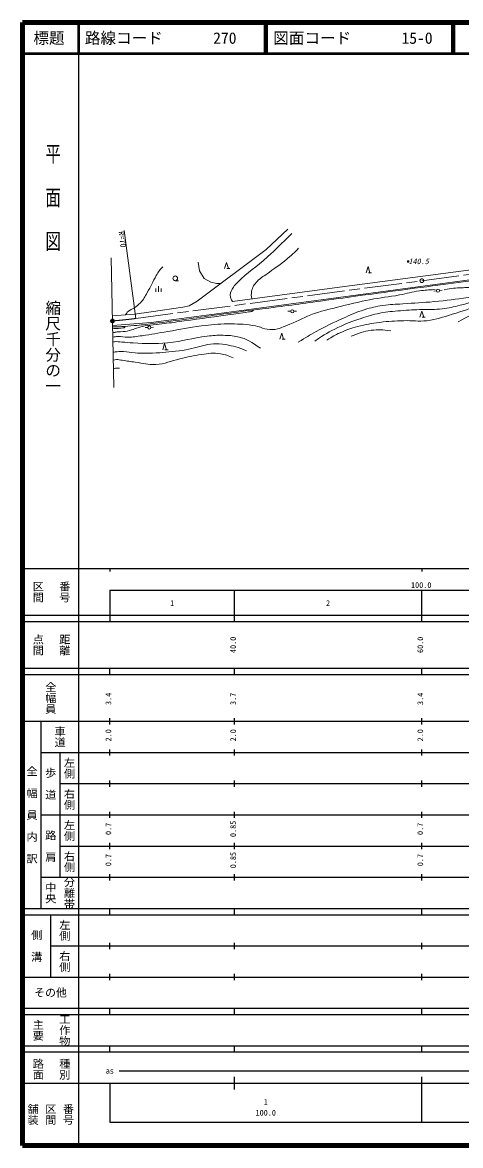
# Model space of a CAD drawing. Units: millimetres, scale not verified. Extents: x 40000 to 680000, y 20000 to 380000.
# Drawn here: x 40000 to 180453, y 20000 to 380000 of the extents above; entities that cross this region are included whole.
import ezdxf
from ezdxf.enums import TextEntityAlignment as Align

# ---------------------------------------------------------------- set-up
doc = ezdxf.new("R2010")
doc.units = ezdxf.units.MM
doc.header["$LTSCALE"] = 1000
doc.header["$PDMODE"] = 32
doc.header["$PDSIZE"] = 500
doc.linetypes.add('CHAIN', pattern=[18.5, 12, -1.5, 3.5, -1.5])
for name, color, linetype, lineweight in [('M-BGD', 7, 'Continuous', 13), ('M-BMK', 2, 'CHAIN', 13), ('M-STR-HTXT', 7, 'Continuous', 13), ('M-TTL', 2, 'Continuous', 140), ('M-TTL-BAND', 7, 'Continuous', 25), ('M-TTL-LINE', 7, 'Continuous', 50)]:
    doc.layers.add(name, color=color, linetype=linetype, lineweight=lineweight)
doc.layers.add('M-OTRS', color=6, linetype='Continuous')
doc.layers.add('M-TTL-TXT', color=7, linetype='Continuous')
doc.styles.add('@ＭＳ ゴシック', font='')
doc.styles.add('ＭＳ ゴシック', font='')
doc.styles.get('@ＭＳ ゴシック').set_extended_font_data('@MS Gothic')
doc.styles.get('ＭＳ ゴシック').set_extended_font_data('MS Gothic')

msp = doc.modelspace()

# ---------------------------------------------------------------- linework, layer by layer
at = {"layer": 'M-BGD'}
for p, q in [((104821, 301094), (105421, 303094)), ((105421, 303094), (106021, 301094)), ((105521, 301094), (106521, 301094)), ((150197, 299789), (150797, 301789)), ((150797, 301789), (151397, 299789)), ((150897, 299789), (151897, 299789)), ((83615, 293677), (83615, 295427)), ((88990, 297232), (89990, 297232)), ((82740, 293677), (82740, 294727)), ((84490, 293677), (84490, 294727)), ((171847, 293875), (172707, 293972)), ((173701, 294084), (174561, 294181)), ((113971, 287665), (114083, 287842)), ((125127, 287433), (125992, 287433)), ((126992, 287433), (127858, 287433)), ((167435, 285487), (168035, 287487)), ((168035, 287487), (168635, 285487)), ((168135, 285487), (169135, 285487)), ((72826, 282350), (72964, 282569)), ((79289, 282199), (80154, 282225)), ((81153, 282254), (82018, 282280)), ((122524, 278452), (123124, 280452)), ((123124, 280452), (123724, 278452)), ((123224, 278452), (124224, 278452)), ((84975, 275098), (85575, 277098)), ((85575, 277098), (86175, 275098)), ((85675, 275098), (86675, 275098))]:
    msp.add_line(p, q, dxfattribs=at)
for points in [[(68822, 285958), (75875, 286511), (81231, 287266), (91430, 288710), (93445, 289180), (96040, 290643), (118147, 307221), (125062, 313743)], [(96312, 303210), (96809, 300376), (98208, 297947), (100435, 296713), (102183, 296309), (103595, 296309)], [(68883, 282906), (81236, 283788), (89407, 284856), (113391, 288100), (134152, 290916), (166784, 295305), (187365, 298038), (195316, 299032), (204012, 299943), (213868, 300440), (222904, 300485), (287796, 299498), (295148, 298794), (302892, 297138), (307778, 295688), (310848, 294632), (364810, 274017)], [(107304, 290543), (140018, 294974), (194308, 302138)]]:
    msp.add_lwpolyline(points, dxfattribs=at)
for centre, radius in [((163656, 303367), 150), ((163656, 303367), 120), ((163656, 303367), 90), ((163656, 303367), 60), ((163656, 303367), 30), ((163656, 303367), 20), ((88990, 297982), 750), ((173204, 294028), 500), ((126492, 287433), 500), ((80654, 282239), 500)]:
    msp.add_circle(centre, radius, dxfattribs=at)
for points, knots in [([(107304, 290543), (106858, 291278), (106641, 291738), (106606, 292577), (106560, 293661), (107162, 294184), (107673, 295142), (108005, 295762), (108350, 296010), (108839, 296516), (112320, 300118), (114873, 301490), (118569, 304872), (121675, 307714), (122684, 308693), (126348, 312335)], [0, 0, 0, 0, 1, 1, 1, 2, 2, 2, 3, 3, 3, 4, 4, 4, 5, 5, 5, 5]), ([(113519, 291385), (113341, 292376), (113328, 292854), (113476, 293776), (113705, 295196), (114241, 295974), (115243, 297006), (116541, 298342), (117566, 298754), (119053, 299877), (121675, 301858), (123324, 302752), (125761, 304957), (126870, 305959), (127271, 306313), (128522, 307607)], [0, 0, 0, 0, 1, 1, 1, 2, 2, 2, 3, 3, 3, 4, 4, 4, 5, 5, 5, 5]), ([(68893, 282388), (70296, 282423), (70670, 282437), (71808, 282498), (73363, 282581), (74232, 282669), (75783, 282811), (78132, 283026), (79441, 283210), (81783, 283492), (86326, 284038), (88862, 284408), (93397, 285019), (100481, 285974), (104440, 286574), (111526, 287518), (114426, 287904), (116060, 288056), (118961, 288438), (126504, 289431), (130726, 290018), (138263, 291052), (142793, 291673), (145328, 292035), (149858, 292653), (156054, 293497), (159525, 293966), (165723, 294788), (176673, 296240), (182804, 297084), (193768, 298423), (195218, 298600), (196033, 298674), (197486, 298828), (199706, 299063), (200948, 299213), (203173, 299398), (205665, 299606), (207063, 299697), (209559, 299840), (211815, 299969), (213080, 300044), (215339, 300079), (218609, 300131), (220442, 300100), (223713, 300061), (231945, 299963), (236555, 299800), (244786, 299656), (253812, 299498), (256641, 299459), (267894, 299297)], [0, 0, 0, 0, 1, 1, 1, 2, 2, 2, 3, 3, 3, 4, 4, 4, 5, 5, 5, 6, 6, 6, 7, 7, 7, 8, 8, 8, 9, 9, 9, 10, 10, 10, 11, 11, 11, 12, 12, 12, 13, 13, 13, 14, 14, 14, 15, 15, 15, 16, 16, 16, 17, 17, 17, 17]), ([(73007, 286286), (73332, 286786), (73487, 286961), (73863, 287333), (74517, 287979), (75115, 288035), (75879, 288548), (76694, 289094), (77160, 289412), (77838, 290121), (78903, 291234), (79241, 292077), (80019, 293406), (81246, 295500), (81710, 296796), (82918, 298900), (83280, 299531), (83474, 299894), (83912, 300474), (84290, 300974), (84446, 301147), (84961, 301689)], [0, 0, 0, 0, 1, 1, 1, 2, 2, 2, 3, 3, 3, 4, 4, 4, 5, 5, 5, 6, 6, 6, 7, 7, 7, 7]), ([(128439, 277474), (131112, 279178), (131884, 279634), (134154, 280911), (137489, 282787), (139442, 283693), (142933, 285259), (145490, 286406), (146920, 287093), (149600, 287909), (151886, 288605), (153201, 288920), (155564, 289276), (158020, 289646), (159423, 289623), (161899, 289814), (165844, 290118), (168066, 290132), (172004, 290518), (176269, 290936), (178648, 291269), (182895, 291843), (184434, 292051), (185317, 292066), (186829, 292423), (188467, 292810), (189323, 293244), (190929, 293748), (194444, 294852), (196379, 295598), (199956, 296481), (202270, 297052), (203603, 297217), (205961, 297558), (207766, 297819), (208788, 297877), (210599, 298096), (212541, 298332), (213632, 298439), (215568, 298717), (217124, 298941), (218045, 298903), (219530, 299417), (219820, 299517), (219935, 299546), (220266, 299693)], [0, 0, 0, 0, 1, 1, 1, 2, 2, 2, 3, 3, 3, 4, 4, 4, 5, 5, 5, 6, 6, 6, 7, 7, 7, 8, 8, 8, 9, 9, 9, 10, 10, 10, 11, 11, 11, 12, 12, 12, 13, 13, 13, 14, 14, 14, 15, 15, 15, 15]), ([(133773, 277890), (137086, 280075), (138130, 280785), (141144, 282224), (143941, 283561), (145603, 284114), (148543, 285096), (150881, 285876), (152202, 286314), (154617, 286807), (157171, 287329), (158646, 287378), (161242, 287608), (163986, 287851), (165531, 287876), (168282, 287994), (170718, 288099), (172102, 287887), (174522, 288188), (176824, 288474), (178095, 288787), (180347, 289347), (184477, 290374), (186718, 291214), (190810, 292384), (193965, 293286), (195680, 294012), (198899, 294648), (202053, 295270), (203862, 295373), (207043, 295835), (208984, 296117), (210074, 296253), (212012, 296553), (214248, 296899), (215483, 297206), (217727, 297491), (220647, 297862), (222299, 297928), (225236, 298126), (227176, 298257), (228270, 298227), (230206, 298402), (230770, 298453), (231099, 298450), (231641, 298614), (232003, 298723), (232211, 298891), (232396, 299221), (232475, 299363), (232512, 299435), (232553, 299605)], [0, 0, 0, 0, 1, 1, 1, 2, 2, 2, 3, 3, 3, 4, 4, 4, 5, 5, 5, 6, 6, 6, 7, 7, 7, 8, 8, 8, 9, 9, 9, 10, 10, 10, 11, 11, 11, 12, 12, 12, 13, 13, 13, 14, 14, 14, 15, 15, 15, 16, 16, 16, 17, 17, 17, 17]), ([(137580, 278188), (139509, 279377), (140130, 279732), (141859, 280534), (143957, 281508), (145200, 281931), (147436, 282522), (150174, 283246), (151749, 283522), (154559, 283875), (157551, 284250), (159247, 284291), (162261, 284399), (165149, 284504), (166791, 284054), (169660, 284399), (172895, 284789), (174620, 285532), (177749, 286442), (181357, 287492), (183312, 288294), (186887, 289452), (189956, 290446), (191646, 291101), (194755, 291964), (196814, 292535), (197993, 292759), (200083, 293206), (202918, 293813), (204498, 294223), (207371, 294614), (211050, 295115), (213152, 295002), (216841, 295415), (220031, 295772), (221788, 296226), (224985, 296519), (228157, 296810), (229946, 296827), (233129, 296961), (236088, 297085), (237753, 296977), (240707, 297182), (243887, 297402), (245651, 297710), (248824, 298010), (251281, 298242), (252654, 298426), (255118, 298548), (258097, 298696), (259771, 298446), (262752, 298493), (264489, 298520), (265465, 298539), (267197, 298686), (268158, 298768), (268721, 298796), (269626, 299128), (269892, 299226), (269999, 299257), (270297, 299404)], [0, 0, 0, 0, 1, 1, 1, 2, 2, 2, 3, 3, 3, 4, 4, 4, 5, 5, 5, 6, 6, 6, 7, 7, 7, 8, 8, 8, 9, 9, 9, 10, 10, 10, 11, 11, 11, 12, 12, 12, 13, 13, 13, 14, 14, 14, 15, 15, 15, 16, 16, 16, 17, 17, 17, 18, 18, 18, 19, 19, 19, 20, 20, 20, 20]), ([(175233, 294340), (176613, 294601), (177020, 294655), (178173, 294796), (180135, 295034), (181252, 294948), (183226, 295044), (184924, 295126), (185882, 295084), (187574, 295251), (189151, 295406), (190039, 295507), (191591, 295831), (193811, 296294), (194974, 296880), (197181, 297404), (199940, 298060), (201499, 298392), (204304, 298812), (206551, 299149), (207837, 299138), (210083, 299484), (210788, 299593), (211022, 299624), (211887, 299779)], [0, 0, 0, 0, 1, 1, 1, 2, 2, 2, 3, 3, 3, 4, 4, 4, 5, 5, 5, 6, 6, 6, 7, 7, 7, 8, 8, 8, 8]), ([(179692, 284016), (183054, 285866), (184057, 286472), (187026, 287664), (189238, 288552), (190530, 288909), (192796, 289652), (195392, 290503), (196819, 291088), (199477, 291722), (202594, 292466), (204378, 292766), (207566, 293103), (210432, 293405), (212063, 293237), (214937, 293461), (216871, 293612), (217953, 293719), (219878, 293958), (223600, 294421), (225627, 295460), (229375, 295366), (234845, 295229), (237642, 292978), (243096, 292550), (245687, 292347), (247163, 292408), (249750, 292661), (252530, 292933), (254041, 293452), (256817, 293765), (259726, 294093), (261372, 294247), (264299, 294207), (266105, 294182), (267103, 293882), (268909, 293848), (270291, 293822), (271074, 293824), (272443, 294014), (274215, 294259), (275144, 294717), (276888, 295118), (280054, 295846), (281804, 296438), (285032, 296802), (286483, 296966), (287005, 297032), (288759, 297106)], [0, 0, 0, 0, 1, 1, 1, 2, 2, 2, 3, 3, 3, 4, 4, 4, 5, 5, 5, 6, 6, 6, 7, 7, 7, 8, 8, 8, 9, 9, 9, 10, 10, 10, 11, 11, 11, 12, 12, 12, 13, 13, 13, 14, 14, 14, 15, 15, 15, 16, 16, 16, 16]), ([(68957, 279145), (69719, 279264), (69963, 279279), (70613, 279315), (71842, 279383), (72528, 279129), (73760, 279121), (75559, 279111), (76558, 279364), (78343, 279591), (81573, 280002), (83357, 280412), (86570, 280944), (90800, 281643), (93143, 282224), (97399, 282745), (100699, 283149), (102563, 283370), (105888, 283366), (108983, 283362), (110733, 283339), (113798, 282911), (116336, 282556), (117658, 281381), (120216, 281544), (122452, 281686), (123585, 282496), (125683, 283283), (128816, 284460), (130381, 285603), (133551, 286679), (136884, 287810), (138832, 288189), (142247, 289039), (145773, 289918), (147751, 290407), (151316, 291110), (155044, 291846), (157185, 291959), (160923, 292642), (163411, 293097), (164752, 293643), (167259, 293967), (169217, 294220), (169932, 294271), (172298, 294354)], [0, 0, 0, 0, 1, 1, 1, 2, 2, 2, 3, 3, 3, 4, 4, 4, 5, 5, 5, 6, 6, 6, 7, 7, 7, 8, 8, 8, 9, 9, 9, 10, 10, 10, 11, 11, 11, 12, 12, 12, 13, 13, 13, 14, 14, 14, 15, 15, 15, 15]), ([(68930, 280512), (69421, 280657), (69581, 280695), (70008, 280765), (70573, 280858), (70902, 280792), (71472, 280848), (72599, 280960), (73247, 280976), (74343, 281262), (75224, 281493), (75679, 281747), (76551, 282008), (77609, 282324), (78197, 282535), (79284, 282726), (80697, 282974), (81505, 282993), (82929, 283167), (85507, 283484), (86952, 283651), (89527, 283996), (95924, 284851), (99496, 285415), (105889, 286305), (108447, 286662), (109884, 286840), (112441, 287207), (112883, 287271), (113136, 287283), (113570, 287387), (113698, 287418), (113781, 287440), (113872, 287534), (113917, 287580), (113937, 287604), (113971, 287665)], [0, 0, 0, 0, 1, 1, 1, 2, 2, 2, 3, 3, 3, 4, 4, 4, 5, 5, 5, 6, 6, 6, 7, 7, 7, 8, 8, 8, 9, 9, 9, 10, 10, 10, 11, 11, 11, 12, 12, 12, 12]), ([(68903, 281842), (69584, 281870), (69765, 281879), (70317, 281917), (71051, 281967), (71464, 281988), (72194, 282089), (72355, 282111), (72461, 282086), (72603, 282165), (72702, 282220), (72745, 282258), (72826, 282350)], [0, 0, 0, 0, 1, 1, 1, 2, 2, 2, 3, 3, 3, 4, 4, 4, 4]), ([(145345, 279408), (148099, 280533), (149169, 280988), (151764, 281313), (154236, 281623), (155328, 281501), (158141, 281147)], [0, 0, 0, 0, 1, 1, 1, 2, 2, 2, 2]), ([(68988, 277561), (69222, 277616), (69303, 277620), (69507, 277646), (70405, 277765), (70921, 277610), (71826, 277548), (73259, 277450), (74058, 277329), (75494, 277266), (79786, 277077), (82211, 276941), (86491, 277300), (91526, 277721), (94226, 278884), (99246, 279453), (101210, 279676), (102323, 279789), (104298, 279729), (106183, 279673), (107261, 279643), (109102, 279232), (112180, 278545), (113352, 277536), (116307, 275588)], [0, 0, 0, 0, 1, 1, 1, 2, 2, 2, 3, 3, 3, 4, 4, 4, 5, 5, 5, 6, 6, 6, 7, 7, 7, 8, 8, 8, 8]), ([(69052, 274293), (69677, 274387), (69855, 274407), (70372, 274456), (71146, 274530), (71584, 274587), (72360, 274539), (73824, 274449), (74625, 274193), (76087, 274070), (78279, 273885), (79519, 273958), (81719, 274015), (85062, 274101), (86925, 274391), (90249, 274760), (96087, 275407), (99382, 277789), (105157, 276720), (107814, 276229), (109060, 275959), (111783, 274732)], [0, 0, 0, 0, 1, 1, 1, 2, 2, 2, 3, 3, 3, 4, 4, 4, 5, 5, 5, 6, 6, 6, 7, 7, 7, 7]), ([(69102, 271773), (69547, 271877), (69709, 271893), (70104, 271921), (70844, 271975), (71257, 271811), (71993, 271712), (73627, 271494), (74534, 271316), (76168, 271099), (78727, 270759), (80159, 270270), (82739, 270381), (85833, 270515), (87441, 271494), (90469, 272148), (93168, 272731), (94653, 273255), (97398, 273556), (99769, 273816), (101156, 274249), (103499, 273804), (105151, 273491), (105871, 273244), (107585, 272452)], [0, 0, 0, 0, 1, 1, 1, 2, 2, 2, 3, 3, 3, 4, 4, 4, 5, 5, 5, 6, 6, 6, 7, 7, 7, 8, 8, 8, 8]), ([(69156, 269016), (69472, 269086), (69571, 269099), (69839, 269134), (70324, 269197), (70506, 269180), (71091, 269171)], [0, 0, 0, 0, 1, 1, 1, 2, 2, 2, 2])]:
    msp.add_open_spline(points, degree=3, knots=knots, dxfattribs=at)
msp.add_point((163656, 303367), dxfattribs=at)
at = {"layer": 'M-BMK'}
msp.add_line((76332, 285111), (194646, 300724), dxfattribs=at)
for centre in [(168050, 297215), (68854, 284331)]:
    msp.add_circle(centre, 600, dxfattribs=at)
msp.add_arc((57763, 426923), 143023, 274.68813, 277.46008, dxfattribs=at)
at = {"layer": 'M-OTRS'}
msp.add_point((68854, 284331), dxfattribs=at)
msp.add_point((68854, 284331), dxfattribs=at)
at = {"layer": 'M-STR-HTXT'}
for p, q in [((76332, 285111), (72607, 313337)), ((69274, 263025), (68456, 304573))]:
    msp.add_line(p, q, dxfattribs=at)
at = {"layer": 'M-TTL'}
for p, q in [((40000, 380000), (40000, 20000)), ((680000, 380000), (40000, 380000)), ((40000, 20000), (680000, 20000))]:
    msp.add_line(p, q, dxfattribs=at)
at = {"layer": 'M-TTL-BAND'}
for p, q in [((58000, 370000), (58000, 20000)), ((40000, 205000), (579000, 205000)), ((68000, 205000), (68000, 204000)), ((168000, 205000), (168000, 204000)), ((68000, 198000), (579000, 198000)), ((68000, 198000), (68000, 188000)), ((108000, 188000), (108000, 198000)), ((168000, 188000), (168000, 198000)), ((40000, 190000), (579000, 190000)), ((40000, 188000), (579000, 188000)), ((40000, 173000), (579000, 173000)), ((68000, 171000), (68000, 173000)), ((108000, 171000), (108000, 173000)), ((168000, 171000), (168000, 173000)), ((40000, 171000), (579000, 171000)), ((40000, 156000), (579000, 156000)), ((46000, 96000), (46000, 156000)), ((68000, 155000), (68000, 157000)), ((108000, 155000), (108000, 157000)), ((168000, 155000), (168000, 157000)), ((46000, 146000), (579000, 146000)), ((52000, 146000), (52000, 106000)), ((68000, 145000), (68000, 147000)), ((108000, 145000), (108000, 147000)), ((168000, 145000), (168000, 147000)), ((68000, 135000), (68000, 137000)), ((108000, 135000), (108000, 137000)), ((168000, 135000), (168000, 137000)), ((52000, 136000), (579000, 136000)), ((46000, 126000), (579000, 126000)), ((68000, 125000), (68000, 127000)), ((108000, 125000), (108000, 127000)), ((168000, 125000), (168000, 127000)), ((52000, 116000), (579000, 116000)), ((68000, 115000), (68000, 117000)), ((108000, 115000), (108000, 117000)), ((168000, 115000), (168000, 117000)), ((46000, 106000), (579000, 106000)), ((68000, 105000), (68000, 107000)), ((108000, 105000), (108000, 107000)), ((168000, 105000), (168000, 107000)), ((40000, 96000), (579000, 96000)), ((40000, 94000), (579000, 94000)), ((49000, 94000), (49000, 74000)), ((68000, 94000), (68000, 96000)), ((108000, 94000), (108000, 96000)), ((168000, 94000), (168000, 96000)), ((49000, 84000), (579000, 84000)), ((68000, 83000), (68000, 85000)), ((108000, 83000), (108000, 85000)), ((168000, 83000), (168000, 85000)), ((40000, 74000), (579000, 74000)), ((68000, 73000), (68000, 75000)), ((108000, 73000), (108000, 75000)), ((168000, 73000), (168000, 75000)), ((40000, 64000), (579000, 64000)), ((40000, 62000), (579000, 62000)), ((68000, 62000), (68000, 64000)), ((108000, 62000), (108000, 64000)), ((168000, 62000), (168000, 64000)), ((40000, 52000), (579000, 52000)), ((68000, 50000), (68000, 52000)), ((108000, 50000), (108000, 52000)), ((168000, 50000), (168000, 52000)), ((40000, 50000), (579000, 50000)), ((71000, 44000), (565000, 44000)), ((40000, 40000), (579000, 40000)), ((68000, 40000), (68000, 27500)), ((108000, 38000), (108000, 42000)), ((168000, 27500), (168000, 42000)), ((68000, 27500), (579000, 27500))]:
    msp.add_line(p, q, dxfattribs=at)
at = {"layer": 'M-TTL-LINE'}
for p, q in [((58000, 380000), (58000, 370000)), ((117750, 380000), (117750, 370000)), ((118250, 380000), (118250, 370000)), ((177750, 380000), (177750, 370000)), ((178250, 380000), (178250, 370000)), ((40000, 370000), (680000, 370000))]:
    msp.add_line(p, q, dxfattribs=at)

# ---------------------------------------------------------------- texts
at = {"layer": 'M-BGD', "style": 'ＭＳ ゴシック', "oblique": 15}
msp.add_text('140.5', height=1833, dxfattribs=at).set_placement((166999, 303450), align=Align.MIDDLE_CENTER)
at = {"layer": 'M-STR-HTXT', "style": 'ＭＳ ゴシック'}
msp.add_text('R=70', height=1833, rotation=277.518, dxfattribs=at).set_placement((72969, 310594), align=Align.TOP_CENTER)
at = {"layer": 'M-TTL-BAND', "style": '@ＭＳ ゴシック', "width": 1.4}
msp.add_text('平  面  図', height=3666, rotation=270, dxfattribs=at).set_placement((49777, 306475), align=Align.MIDDLE_RIGHT)
at = {"layer": 'M-TTL-BAND', "style": '@ＭＳ ゴシック'}
msp.add_text('縮尺千分の一', height=3666, rotation=270, dxfattribs=at).set_placement((49777, 261030), align=Align.MIDDLE_RIGHT)
for s, p in [('区間', (45000, 197500)), ('番号', (53500, 197500)), ('点間', (45000, 180500)), ('距離', (53500, 180500)), ('全幅員', (49000, 163500)), ('車道', (52000, 151000)), ('左側', (55000, 141000)), ('全\u3000幅\u3000員\u3000内\u3000訳', (43000, 126000)), ('歩\u3000道', (49000, 136000)), ('右側', (55000, 131000)), ('左側', (55000, 121000)), ('路\u3000肩', (49000, 116000)), ('右側', (55000, 111000)), ('分離帯', (55000, 101000)), ('中央', (49000, 101000)), ('左側', (53500, 89000)), ('側\u3000溝', (44500, 84000)), ('右側', (53500, 79000)), ('工作物', (53500, 57000)), ('主要', (45000, 57000)), ('路面', (45000, 44500)), ('種別', (53500, 44500)), ('舗装', (43333, 30000)), ('区間', (49000, 30000)), ('番号', (54667, 30000))]:
    msp.add_text(s, height=2566, rotation=270, dxfattribs=at).set_placement(p, align=Align.MIDDLE_CENTER)
at = {"layer": 'M-TTL-BAND', "style": 'ＭＳ ゴシック'}
for s, p in [('100.0', (167844, 198195)), ('1', (88000, 192405)), ('2', (138000, 192405)), ('as', (68000, 42500)), ('1', (118000, 32523)), ('100.0', (118000, 29033))]:
    msp.add_text(s, height=1833, dxfattribs=at).set_placement(p, align=Align.BOTTOM_CENTER)
for s, p in [('40.0', (109000, 180500)), ('60.0', (169000, 180500)), ('3.4', (69000, 163174)), ('3.7', (109000, 163174)), ('3.4', (169000, 163174)), ('2.0', (69000, 151500)), ('2.0', (109000, 151500)), ('2.0', (169000, 151500)), ('0.7', (69000, 121500)), ('0.85', (109000, 121500)), ('0.7', (169000, 121500)), ('0.7', (69000, 111500)), ('0.85', (109000, 111500)), ('0.7', (169000, 111500))]:
    msp.add_text(s, height=1833, rotation=90, dxfattribs=at).set_placement(p, align=Align.BOTTOM_CENTER)
msp.add_text('その他', height=2566, dxfattribs=at).set_placement((49000, 69000), align=Align.MIDDLE_CENTER)
at = {"layer": 'M-TTL-TXT', "style": 'ＭＳ ゴシック'}
msp.add_text('標題', height=3666, dxfattribs=at).set_placement((48500, 375000), align=Align.MIDDLE_CENTER)
for s, p in [('路線コード', (60000, 375000)), ('270', (101142, 375000)), ('図面コード', (120380, 375000)), ('15-0', (161521, 375000))]:
    msp.add_text(s, height=3666, dxfattribs=at).set_placement(p, align=Align.MIDDLE_LEFT)

doc.saveas('drawing.dxf')
